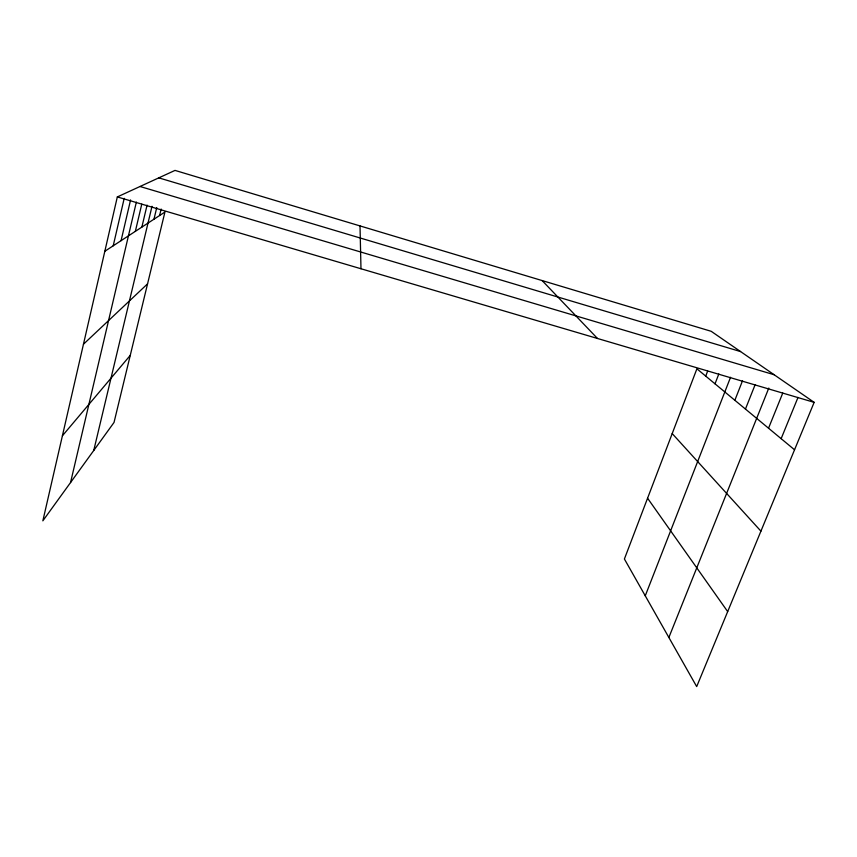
<?xml version="1.0" encoding="UTF-8"?>
<svg xmlns="http://www.w3.org/2000/svg" width="857" height="857" viewBox="0 0 857 857"><rect width="100%" height="100%" fill="white"/><g stroke="black" fill="none" stroke-linecap="round" stroke-linejoin="round"><path stroke-width="1.29" d="M794.546 449.786L696.902 368.799L624.399 559L696.687 686.596L814.15 402.351L711.203 331.305L175.01 170.404L117.323 196.928L42.85 520.842L114.024 422.458L164.93 212.043L104.833 251.272M113.22 245.788L124.211 198.342M121.073 240.667L130.575 199.927M70.542 482.566L136.359 202.081M135.352 231.347L141.769 204.159M141.866 227.105L147.072 205.123M93.745 450.493L152.01 206.291M153.971 219.199L156.756 207.565M159.606 215.525L161.159 209.044M705.729 376.116L707.625 371.156M715.017 383.818L718.83 373.973M645.257 595.819L730.55 377.262M734.856 400.273L742.516 380.787M745.451 409.068L755.092 384.782M668.867 637.49L768.804 388.071M768.536 428.211L782.752 393.084M781.145 438.666L798.006 397.423M62.411 435.785L130.253 355.366M83.461 344.214L147.554 283.86M117.323 196.928L814.15 402.351M140.023 186.494L774.139 374.734M158.791 177.86L740.566 351.574M542.138 280.571L597.5 338.483M672.209 433.578L760.92 531.147M647.571 498.217L727.679 611.598M360.015 225.916L360.979 268.755"/></g></svg>
